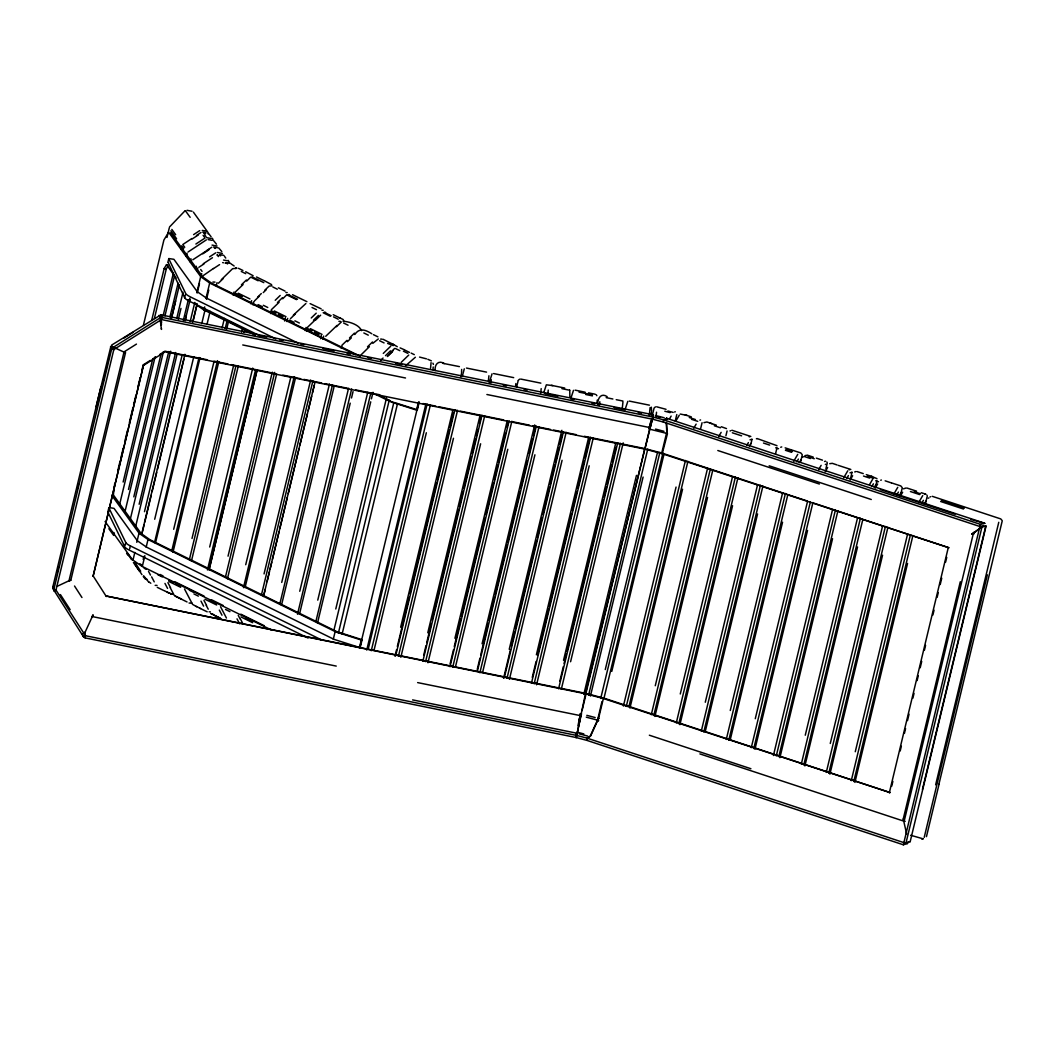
<?xml version="1.0" encoding="UTF-8"?>
<svg xmlns="http://www.w3.org/2000/svg" width="1055" height="1055" viewBox="0 0 1055 1055"><rect width="100%" height="100%" fill="white"/><g stroke="black" fill="none" stroke-linecap="round" stroke-linejoin="round"><path stroke-width="1.5" d="M112.872 346.976L113.808 349.587L55.981 590.035L53.818 589.587L52.842 586.923A4.642 1.095 -1.7 0 1 53.001 586.751L53.067 586.62A4.827 1.424 6.2 0 1 53.291 586.448M360.177 647.546L362.063 639.712L336.782 631.602L149.968 539.725L141.146 533.527L113.373 494.953L114.744 483.348M208.059 233.841L208.086 233.142M343.877 321.313L343.178 319.533L339.552 317.726M361.522 330.65C359.148 324.755 349.561 321.643 343.06 321.248M910.188 841.639L986.109 525.904L981.915 527.183L663.397 422.066L663.912 419.93L980.412 524.348L984.711 523.293M598.093 718.771L590.273 736.021L587.108 738.17L586.606 740.294L576.228 737.564L585.433 693.781L603.368 698.515L890.183 792.595L604.251 698.252L586.395 693.504L106.107 596.009L585.433 693.781M984.737 523.385L970.6 519.311M430.559 368.287L431.06 362.656M432.972 369.606L433.196 366.995M83.965 635.44L85.007 637.866L575.964 737.498L576.426 734.254M576.228 737.564L581.437 713.668M159.384 315.775L111.632 345.091L113.835 349.548L161.481 319.573L652.491 419.191L652.847 415.195M667.34 419.376A4.787 1.372 -72.2 0 0 666.615 418.36L663.648 419.85L663.133 421.987L652.768 419.244L653.533 415.169M656.065 416.91L656.527 412.228M461.536 372.56L461.668 369.435M488.913 375.765L488.425 380.539M651.568 411.12L651.317 407.151M160.531 316.5L160.927 314.865L653.111 414.747M461.061 376.741L461.378 373.655M490.931 382.807L491.248 379.708M515.578 386.051L515.829 383.572M540.714 393.264L541.189 388.622M547.769 394.702L548.244 390.06M569.871 397.062L569.74 390.31M597.011 402.575L597.262 400.096M599.517 404.843L599.833 401.744M622.305 408.245L622.938 402.061M649.3 415.301L650.091 407.56M651.093 415.301L651.41 412.215M650.434 426.708L652.201 419.956M235.832 268.682L235.858 267.706M576.294 733.581L576.162 735.322M908.184 841.705L907.392 843.552L903.357 844.791L586.857 740.373L587.371 738.249L590.563 736.1L597.803 720.222A2.532 0.87 -68.8 0 0 598.554 718.468L603.368 698.515M813.115 502.932L949.052 547.782L662.237 453.703L644.935 449.127L652.425 418.835M650.236 427.882L649.735 429.174L648.851 428.475L650.065 428.752M577.955 725.721L579.538 718.231M578.628 725.88L580.224 718.389M597.763 719.246L601.957 701.654M203.43 275.474L213.44 268.471M111.514 346.449L110.564 346.594L111.632 349.152L53.818 589.587M96.111 406.663L110.867 346.449M52.776 587.16L100.95 386.789M57.3 571.916L58.447 567.115M77.292 488.768L78.452 483.968M89.978 435.992L91.139 431.192M102.665 383.229L103.825 378.428M136.464 344.088L124.042 351.908L68.997 580.764L57.049 586.369M70.804 580.263L68.997 580.817L70.804 580.263L125.492 352.792L114.56 347.754M143.44 325.085L163.894 240.039L168.629 232.206L200.687 276.621A4.774 1.042 13.5 0 0 201.07 276.977L209.694 282.977A4.761 1.042 13.5 0 0 210.367 283.36L355.72 354.836M166.993 237.441L169.288 227.867M151.854 319.705L164.171 268.484L166.519 264.647L167.587 264.845M108.111 510.857L108.678 508.497M117.817 470.543L120.125 460.943M120.903 457.738L123.211 448.138M125.136 440.133L127.444 430.532M129.369 422.527L132.825 408.127M133.603 404.922L135.91 395.322M137.836 387.317L140.144 377.716M142.069 369.712L143.216 364.911M154.386 318.491L166.308 268.88L168.075 266.005M167.89 262.273L168.84 258.554L173.904 259.306L197.219 291.681L206.384 298.064L297.972 343.099M143.625 364.621L93.143 576.122L143.625 364.621L150.298 360.428M84.347 633.844L93.117 614.801L92.102 616.542L336.242 666.087M160.624 316.592L160.927 314.865M85.007 637.866L84.743 632.222M161.006 314.997L162.048 317.436L161.534 319.56L159.213 315.234M123.145 482.043L152.724 359.043M160.927 324.953L161.679 321.788M163.09 315.92L173.508 272.586M119.571 504.607L155.059 357.025M164.949 315.92L174.484 275.962M180.972 248.98L181.737 245.802M128.486 489.454L161.125 353.676M169.96 316.935L178.084 283.175M171.411 318.294L179.429 284.956M186.3 256.378L187.065 253.213M124.912 512.005L163.446 351.737M171.424 318.544L175.657 300.965M133.814 496.865L168.774 351.5M176.831 317.951L183.029 292.169M190.282 262.036L191.047 258.844M130.24 519.416L170.686 351.223M178.295 319.56L180.985 308.377M125.097 545.343L125.782 542.507L108.85 507.785M260.137 335.952L189.227 301.097A19.57 4.286 13.5 0 1 184.651 297.695L185.324 294.859M139.141 504.264L175.631 352.515M183.319 320.562L188.37 299.567M195.61 269.447L196.375 266.256M129.686 548.745L130.358 545.91A19.57 4.286 13.5 0 1 125.782 542.507M189.227 301.097L189.913 298.249M185.139 320.417L190.098 299.778M196.969 271.201L197.733 268.023M135.567 526.827L177.161 353.86M185.166 320.575L186.313 315.775M136.794 542.349L139.009 533.131L112.094 495.771M196.85 292.578L200.687 276.621M144.482 511.675L182.251 354.586M190.19 321.577L194.793 302.416M200.938 276.858L201.716 273.654M271.491 630.02L142.293 566.495A4.774 1.042 13.5 0 1 141.621 566.1L132.996 560.1L134.842 552.424M197.232 292.934L199.474 283.624M141.673 534.133L184.928 354.282M192.511 322.725L197.061 303.8M142.465 531.707L144.047 525.166M144.759 522.185L151.247 495.204M152.105 491.656L156.707 472.508M157.472 469.317L183.939 359.214M193.157 320.918L196.652 306.372M143.216 559.453L143.955 556.381M146.17 547.176L148.017 539.501L139.392 533.487A4.761 1.042 13.5 0 1 139.009 533.131M206.002 298.328L209.694 282.977M142.293 566.495L144.878 555.748M255.35 335.239L203.971 309.972L204.71 306.9M206.529 299.33L208.771 290.019M154.703 519.258L193.777 356.761M201.742 323.634L205.158 309.432M154.597 542.296L199.039 357.5M207.017 324.281L210.143 311.304M216.262 285.826L217.04 282.621M155.388 543.365L200.028 357.711M173.679 529.294L214.125 361.087M222.078 328.013L224.385 318.425M171.807 550.67L217.501 360.639M225.163 328.725L227.128 320.588M233.221 295.215L233.999 292.024M172.994 552.227L218.82 361.654M226.601 329.437L228.566 321.274M192.01 538.472L233.669 365.241M241.635 332.074L242.452 328.685M189.359 559.691L235.977 365.808M244.008 332.431L244.773 329.252M250.879 303.84L251.644 300.649M191.417 561.075L238.338 365.9M253.042 304.948L253.807 301.756M209.694 547.004L252.725 368.09M207.439 569.964L255.521 370.028M209.022 569.937L257.169 369.685M209.167 569.436L256.932 370.78M270.687 313.586L271.465 310.381M228.038 556.183L272.282 372.191M284.586 320.971L285.351 317.792M225.374 577.402L274.669 372.389M286.894 321.551L287.672 318.359M227.432 578.786L276.647 374.09M245.723 564.715L290.745 377.466M243.468 587.675L294.213 376.635M305.264 330.637L306.042 327.446M245.037 587.648L295.637 377.36M306.715 331.296L307.48 328.092M264.053 573.894L310.671 379.998M320.601 338.708L321.379 335.503M261.403 595.112L312.926 380.815M322.922 339.262L323.687 336.07M263.46 596.497L314.205 385.457M263.658 595.838L265.227 589.297M267.086 581.556L269.447 571.744M270.146 568.856L271.755 562.17M272.427 559.335L279.034 531.852M279.812 528.661L287.316 497.446M288.252 493.555L298.987 448.876M299.897 445.091L307.427 413.771M308.205 410.58L311.647 396.218M312.491 392.724L315.102 381.857M281.738 582.426L329.437 384.073M279.865 603.803L332.523 384.824M341.293 348.348L342.057 345.156L347.016 340.343M281.461 605.359L333.934 387.291M299.752 591.275L348.585 388.174M297.497 614.247L351.671 388.913M299.475 614.208L350.22 403.168M351.513 397.972L353.043 391.59M317.766 600.137L367.747 392.262M315.88 621.514L370.832 393.014M317.489 623.07L368.235 412.017M368.366 411.621L370.727 401.836M371.439 398.856L373.008 392.315M335.78 608.986L386.512 397.946M333.894 630.363L389.216 400.28M333.301 639.238L335.147 631.563L148.689 539.883A4.774 1.042 13.5 0 1 148.017 539.501M338.378 633.158L393.845 402.469M342.097 634.161L397.419 404.078M359.386 647.836L361.272 640.003L362.063 639.712M372.811 392.988L390.429 401.652A4.774 1.042 13.5 0 0 392.236 402.364L416.54 410.092L418.426 402.272M359.65 648.284L418.795 402.324M416.54 410.092L417.345 409.802L419.217 401.981M366.731 650.051L425.798 404.368M368.221 649.128L427.143 404.065M435.174 370.595C434.396 364.674 438.498 359.715 444.287 363.579M371.268 650.737L430.414 404.79M374.063 650.157L426.339 432.761M400.636 627.25L452.912 409.868M394.992 656.223L396.575 649.643M397.339 646.451L409.142 597.354M410.039 593.609L436.599 483.15M437.456 479.603L443.957 452.555M444.683 449.536L449.311 430.269M450.076 427.117L453.531 412.742M462.341 376.055L464.292 368.854M395.704 655.696L454.85 409.749M398.421 656.25L457.567 410.303M400.834 657.252L453.479 438.273M427.789 632.763L480.065 415.367M423.714 655.155L426.022 645.555M426.721 642.64L431.324 623.545M432.181 619.931L458.74 509.473M459.518 506.268L463.079 491.472M463.844 488.294L471.453 456.644M472.218 453.439L475.7 438.959M476.451 435.834L477.994 429.411M479.524 423.042L481.054 416.659M489.098 383.163L492.052 373.813M422.857 661.208L481.99 415.261M425.6 661.656L484.707 415.802M427.974 662.764L480.632 443.786M454.929 638.275L507.204 420.879M450.089 663.872L453.492 649.735M454.257 646.557L460.877 619.034M461.523 616.318L485.129 518.176M486.012 514.484L493.595 482.966M494.36 479.761L497.868 465.163M498.593 462.156L505.53 433.328M507.059 426.959L508.207 422.185M516.607 387.119L518.137 380.75M449.997 666.72L509.143 420.76M452.714 667.274L511.86 421.314M455.509 666.681L507.785 449.285M482.082 643.787L534.7 424.928M477.242 669.371L479.933 658.175M480.711 654.97L488.294 623.426M489.058 620.248L494.558 597.328M495.177 594.783L507.27 544.499M507.798 542.27L520.049 491.353M520.735 488.465L527.315 461.114M529.201 453.254L532.67 438.84M533.434 435.649L535.742 426.075M543.773 392.579L546.345 384.824L552.873 385.616M477.533 670.637L536.283 426.273M479.867 672.774L539 426.827M482.649 672.193L534.925 454.797M509.235 649.287L561.88 430.308M503.578 678.26L510.462 649.616M511.319 646.069L514.787 631.655M515.552 628.464L536.718 540.411M537.496 537.206L542.112 517.992M542.982 514.365L549.484 487.318M550.196 484.377L554.851 465.031M555.589 461.958L559.058 447.531M559.823 444.353L562.117 434.779M570.926 398.091L573.498 390.337M504.29 677.732L563.436 431.785M507.007 678.286L566.153 432.339M509.42 679.288L562.078 460.31M536.375 654.799L588.65 437.403M532.261 677.402L536.085 661.498M537.694 654.773L548.706 608.986M549.246 606.757L561.326 556.473M561.708 554.877L571.665 513.508M572.338 510.699L576.953 491.485M577.731 488.28L581.226 473.735M581.964 470.675L584.285 460.995M585.037 457.87L586.58 451.448M586.962 449.865L589.653 438.695M597.684 405.199C597.341 399.357 600.427 392.196 607.166 396.627M531.443 683.244L590.589 437.298M534.16 683.798L593.292 437.838M536.573 684.787L589.218 465.809M563.528 660.311L615.79 442.915M559.783 681.319L563.304 666.694M564.069 663.49L566.377 653.889M567.049 651.093L599.108 517.807M599.873 514.603L603.407 499.925M604.106 496.997L606.467 487.199M607.179 484.192L611.808 464.978M612.573 461.774L614.115 455.364M614.498 453.782L616.028 447.399M625.193 409.155L627.831 401.348M558.596 688.757L617.729 442.797M561.3 689.311L620.446 443.351M570.584 661.736L623.202 442.889M583.811 694.375L636.455 475.396M578.958 720.446L580.514 714.024M585.881 691.671L652.161 418.769M649.366 427.539L650.895 421.169M652.425 414.813L654.087 408.061L655.445 406.861M585.736 694.269L644.882 448.309M582.07 710.556L586.066 693.939M575.964 737.498L576.953 733.251M588.598 695.166L647.744 449.206M590.444 696.023L643.102 477.045M605.267 669.569L657.542 452.173M666.219 420.009L666.602 418.413M600.73 698.37L659.876 452.41M661.617 453.531L666.8 432.049L666.246 422.488M662.237 453.703L667.472 433.631M604.172 697.434L662.922 453.07M611.781 671.389L664.043 453.993M675.253 420.958L676.796 414.562M623.413 706.046L676.057 487.067M626.288 706.454L685.433 460.494M629.176 705.69L687.926 461.325M629.941 708.063L682.559 489.217M700.52 429.134L702.063 422.725M655.274 685.737L707.549 468.341M651.291 714.697L710.424 468.737M653.784 715.514L712.547 471.15M654.904 716.437L707.562 497.459M725.906 435.781L727.066 430.981M680.277 693.979L732.552 476.596M676.281 722.939L735.427 476.992M678.787 723.77L737.92 477.81M679.908 724.693L732.566 505.714M750.909 444.023L752.057 439.223M705.281 702.234L757.543 484.838M701.285 731.194L760.431 485.234M703.79 732.012L762.923 486.065M705.294 731.352L757.556 513.956M775.517 453.874L777.06 447.478M730.271 710.477L782.546 493.081M726.288 739.436L785.421 493.489M728.781 740.267L787.544 495.903M730.284 739.595L782.559 522.212M800.521 462.13L802.064 455.72M755.275 718.719L807.55 501.336M751.279 747.692L810.425 501.732M753.784 748.509L812.93 502.562M754.932 749.301L807.563 530.454M825.907 468.776L827.054 463.963M773.407 755.538L832.54 509.578M776.282 755.934L835.428 509.974M778.814 756.646L837.921 510.805M779.909 757.675L832.553 538.696M850.515 478.614L852.058 472.218M805.268 735.216L857.544 517.834M801.286 764.176L860.418 518.229M803.778 765.007L862.542 520.643M804.899 765.93L857.557 546.952M875.901 485.26L877.061 480.46M830.272 743.472L882.547 526.076M826.276 772.431L885.422 526.471M828.782 773.249L887.928 527.302M829.903 774.172L882.56 555.194M900.904 493.516L902.051 488.716M855.275 751.714L907.537 534.318M851.279 780.674L910.425 534.727M853.785 781.504L912.918 535.544M854.906 782.428L907.551 563.449M925.512 503.367L927.055 496.958M889.312 792.846L948.168 548.046M891.726 786.186L892.873 781.386M900.192 750.989L901.339 746.188M904.425 733.383L905.572 728.583M907.498 720.591L909.041 714.182M912.878 698.186L914.039 693.386M917.112 680.581L918.272 675.78M920.197 667.789L921.727 661.38M924.431 650.183L925.578 645.383M932.897 614.986L934.044 610.186M937.117 597.381L938.277 592.58M940.203 584.576L941.746 578.18M945.583 562.183L946.744 557.383M906.654 834.017L903.251 818.983L960.301 581.727M981.084 527.553L973.409 533.237L904.148 821.252L699.9 753.903M903.357 844.791L980.412 524.348M587.371 738.249L905.915 843.288L981.915 527.183M907.195 843.644L907.366 842.932M922.426 789.47L985.766 526.049M935.64 784.841L998.769 522.291M924.22 837.367L987.361 574.817M938.91 784.247L1002.039 521.698M926.461 836.641L939.082 784.129M597.987 719.22L597.526 720.961M576.94 733.739L576.439 735.388L85.508 635.743M581.49 713.905L580.949 715.686M649.854 425.64L651.515 419.798M910.175 841.719L905.915 843.288M676.044 420.76L679.249 415.261M693.742 428.251L696.142 424.11M718.745 436.493L721.145 432.365M746.795 445.342L748.404 442.586M749.301 446.173L750.909 443.417M793.742 461.233L797.751 454.349M796.802 461.839L798.398 459.083M799.294 462.657L800.903 459.914M818.733 469.488L821.146 465.347M825.234 471.625L827.648 467.497M843.736 477.73L847.745 470.847M846.796 478.337L848.405 475.581M850.238 479.88L852.638 475.739M869.531 484.601L872.749 479.089M871.799 486.579L873.395 483.823M874.292 487.41L875.901 484.654M875.228 488.122L877.641 483.994M893.73 494.228L897.739 487.344M896.79 494.835L898.398 492.078M899.295 495.652L900.904 492.896M900.232 496.364L902.645 492.237M918.734 502.47L922.743 495.586M921.793 503.077L923.402 500.321M924.299 503.908L925.894 501.151M669.516 418.861L671.151 416.092M361.272 354.665L369.369 346.699M518.295 380.301L519.614 379.141M170.646 232.733L202.824 277.003L211.725 283.254L360.296 356.313M649.735 429.174L666.589 433.368M598.132 718.073L599.016 718.336M983.853 525.496L979.897 526.485M972.288 534.107L973.554 532.815A5.539 1.015 -46 0 0 974.029 532.142M184.942 210.855L169.499 227.01M264.779 290.204L269.117 286.063L271.979 285.852M354.823 334.488C359.702 327.024 366.23 330.307 371.795 333.749M372.837 343.337L378.323 338.932M390.851 352.199L394.636 348.44M246.699 281.078L250.536 277.28M282.714 298.789L286.564 294.991M221.313 279.707L232.535 268.748L236.913 268.168M218.425 283.228L223.396 278.415M241.437 284.81L246.408 279.997M243.085 284.573L235.331 292.011M257.591 297.18L261.31 293.567M254.453 300.939L259.411 296.125M263.236 292.617L266.216 289.743M275.223 300.279L280.182 295.466M277.465 302.521L282.423 297.708M279.1 302.284L271.346 309.722M293.343 315.129L305.884 303.524M290.468 318.65L295.44 313.836M311.238 317.99L316.21 313.177M313.48 320.232L318.452 315.419M315.129 319.995L307.374 327.432M315.564 320.113L320.641 315.194M337.072 325.388L325.705 336.308M336.413 326.733L341.385 321.933M349.508 337.943L354.467 333.129M347.385 341.701L351.355 337.851M367.509 346.792L372.481 341.991M383.281 353.412L390.732 346.198M380.565 360.454L383.044 358.054M385.523 355.654L390.495 350.84M387.963 355.706L392.935 350.906M387.33 356.537L392.289 351.724M401.296 362.261L408.747 355.047M192.801 259.781L208.719 249.362M405.278 366.019L415.367 357.249M981.058 527.5L971.708 534.278L973.409 533.237M196.467 235.502L201.043 232.456M206.371 239.854L188.093 251.974M207.136 250.312L211.699 247.266M193.606 234.632L199.725 230.623M182.752 244.562L191.878 238.509M192.129 238.997L198.248 235.001M195.874 244.035L205.052 238.021M202.797 253.82L208.916 249.811M209.602 256.853L215.721 252.844M203.285 263.737L212.464 257.723M198.947 267.231L204.05 263.895M213.453 268.629L219.572 264.62M124.028 338.009L133.194 332.246M112.661 347.728L160.307 317.753M152.962 358.753L155.626 357.078M159.635 354.559L164.962 351.196L206.965 359.715M143.862 365.188L165.213 351.75L644.935 449.127M54.095 591.275L55.994 590.088L85.468 635.703L83.569 636.904L53.053 588.848A4.761 1.187 -22.8 0 1 53.225 588.294M212.899 282.067L214.983 282.094M903.449 488.834L905.994 488.017M856.001 471.532L854.721 471.941M112.753 347.055L113.835 349.548M923.033 838.791L910.663 835.257M674.593 411.978L675.306 411.767M680.238 414.048L687.003 415.419M699.887 420.141L700.573 419.943M730.02 430.941L730.706 430.743M749.208 436.849L749.894 436.638M750.013 439.829L750.685 439.632M751.028 439.526L751.714 439.328M756.382 438.788L757.068 438.577M775.689 447.874L776.375 447.676M780.7 447.241L781.729 446.924M777.852 448.81L778.537 448.599M805.018 455.681L806.046 455.378M802.499 457.158L803.185 456.947M824.548 461.483L825.577 461.18M825.353 464.477L826.025 464.266M829.731 463.686L832.276 463.33L836.997 464.912M849.196 469.831L849.882 469.633M850 472.825L850.686 472.627M851.029 472.521L851.715 472.31M875.69 480.869L876.375 480.671M880.701 480.223L881.387 480.025M877.839 481.792L878.525 481.594M924.879 494.373L925.565 494.175M930.009 496.918L930.695 496.72M928.189 498.184L928.875 497.986M703.949 422.646L706.903 422L711.993 423.675M972.578 534.015L974.266 533.711M168.299 262.774L184.651 297.695M419.547 357.078L426.444 358.832M172.73 594.202L167.244 592.251M285.905 292.512L287.184 292.552M288.134 294.582L289.611 294.622M321.92 310.223L323.199 310.262M325.626 312.333L324.149 312.293L331.178 315.748M338.906 321.327L340.369 321.366M380.631 339.09L381.91 339.13M393.317 345.631L387.607 343.416M155.177 585.367L157.05 585.406M192.036 603.236L189.069 603.038M209.114 611.834L210.393 611.86M211.356 613.904L212.82 613.944M400.096 347.886L404.487 349.812M109.43 507.587L114.019 508.365L137.335 540.753L146.487 547.136L334.105 639.383L359.214 647.374M905.164 821.383L904.148 821.252L903.251 818.983M147.397 579.512L145.287 579.01L143.256 576.492M187.025 210.327L192.036 211.237M202.23 230.425L203.892 230.729M204.723 230.874L206.398 231.19M202.771 232.192L206.107 232.812M203.813 233.445L205.474 233.748M206.727 237.678L210.894 238.443M208.112 239.604L212.279 240.369M212.055 245.09L213.717 245.393M214.561 245.538L217.066 246M213.44 247.015L217.607 247.767M214.468 248.268L215.312 248.413M217.383 252.488L222.394 253.411M219.611 254.572L223.779 255.336M217.304 255.218L218.134 255.363M219.809 255.666L220.64 255.824M223.555 260.058L226.891 260.664M227.168 262.392L228.803 262.682M222.631 262.616L223.475 262.774M225.137 263.077L225.968 263.236M164.171 268.484L166.308 268.88M201.756 276.819L202.824 277.003M195.36 303.418L196.639 303.8M112.305 494.755L113.373 494.953M459.4 366.613L442.744 363.289M486.553 372.125L466.455 368.05M513.693 377.637L493.608 373.549M540.846 383.136L520.748 379.062M649.432 405.173L629.334 401.098M551.33 385.326L564.728 388.042M575.133 390.152L585.169 392.196M588.519 392.869L595.218 394.227M561.933 388.662L568.632 390.02M579.037 392.13L592.422 394.847M606.177 397.643L612.876 399.001M616.226 399.674L622.925 401.032M585.749 394.504L592.448 395.862M258.739 335.45L266.783 337.086M279.641 339.697L282.859 340.356M300.556 343.943L303.774 344.589M323.067 348.506L334.33 350.801M347.187 353.412L350.405 354.058M368.103 357.645L371.32 358.304M395.44 363.197L401.876 364.502M503.195 385.062L506.413 385.721M524.098 389.308L527.315 389.954M545.013 393.555L557.884 396.166M570.742 398.777L573.96 399.423M591.657 403.01L594.875 403.669M614.168 407.586L625.43 409.868M638.288 412.479L641.506 413.125M162.048 317.436L653.005 417.055M242.756 344.959L405.516 377.993M486.896 394.504L649.669 427.539M215.035 361.364L227.959 363.975M231.19 364.634L274.801 373.483M282.872 375.118L300.649 378.732M303.88 379.391L321.643 382.991M324.874 383.651L347.477 388.24M355.561 389.875L373.325 393.475M376.556 394.135L379.787 394.794M422.923 403.551L435.834 406.162M439.065 406.821L456.815 410.421M460.046 411.081L503.631 419.916M511.701 421.565L529.452 425.165M532.683 425.811L550.433 429.425M553.664 430.071L576.267 434.66M584.338 436.295L644.051 448.415M111.632 349.152L113.808 349.587M417.635 682.598L580.395 715.62M412.611 699.9L576.676 733.185M207.189 611.808L199.936 608.313M146.289 569.384L144.1 568.17M581.279 713.879L580.567 713.589M731.893 430.242L750.817 436.454M666.061 409.314L656.698 406.808M667.855 411.002L673.182 412.4M664.821 411.226L670.136 412.624M655.63 415.512L664.202 417.767M657.885 416.738L660.1 417.332M653.282 417.121L663.648 419.85M655.564 429.082L663.991 431.31M646.781 449.1L660.443 452.7M586.831 715.343L595.178 717.545M586.29 717.176L597.539 720.143M577.164 732.157L583.811 733.911M579.09 733.818L587.661 736.073M576.742 735.427L587.108 738.17M310.117 303.616L321.102 308.812M661.96 453.096L806.864 500.874M427.842 359.307L431.35 360.85M394.544 402.548L417.345 409.802M361.272 640.003L336.954 632.275A4.774 1.042 13.5 0 1 335.147 631.563M871.245 476.214L876.969 478.654M921.239 492.711L925.776 494.175M721.251 426.721L726.499 428.594M850.818 469.449L838.237 465.361M685.157 414.852L691.328 416.883M710.16 423.108L716.319 425.139M785.157 447.848L791.316 449.878M791.619 449.944L800.785 452.938L802.275 454.718M807.075 455.074L813.234 457.105M816.319 458.121L822.491 460.165M857.069 471.572L863.241 473.603M866.313 474.618L872.485 476.662M885.158 480.829L891.317 482.874M891.62 482.926L900.785 485.92L902.276 487.7M907.063 488.069L916.61 491.182M689.271 417.503L695.443 419.534M714.275 425.745L720.433 427.776M786.186 449.47L792.345 451.514M808.104 456.71L814.262 458.74M867.355 476.253L873.514 478.284M914.263 491.722L920.435 493.766M941.429 500.69L964.257 508.22M691.579 419.323L697.751 421.354M732.328 432.774L741.586 435.821M763.49 443.047L769.662 445.091M785.408 450.287L791.58 452.318M804.24 456.499L810.411 458.529M863.491 476.042L869.663 478.073M910.412 491.525L919.657 494.571M940.651 501.494L963.479 509.024M666.892 418.373L984.566 523.175M880.411 489.546L955.052 514.181M769.174 465.809L871.272 499.503M717.809 450.511L819.366 484.021M649.352 735.216L750.909 768.726M932.29 496.325L1000.76 518.915L1002.25 520.695M213.651 240.685L216.446 244.153M393.027 402.074L392.064 401.691M757.279 438.59L776.968 445.672M124.002 351.948L125.492 352.792M196.599 606.678L192.564 604.383L184.533 589.02M306.9 301.664L292.552 294.701M393.133 344.233L397.273 346.699M256.523 276.99L263.552 280.445M264.001 280.577L271.623 284.639M333.248 314.707L340.277 318.162M411.147 353.095L414.299 354.638M238.47 268.3L242.914 270.489M245.723 271.755L253.108 275.698M278.415 287.83L285.074 291.101M373.43 334.659L377.875 336.835M393.66 344.603L383.031 339.262M405.001 350.181L409.446 352.37M241.292 271.478L245.736 273.667M272.876 287L277.32 289.189M403.392 351.183L407.837 353.359M252.119 276.872L263.816 282.635M290.481 295.743L297.497 299.185M333.525 316.896L338.207 319.203M251.13 277.32L258.159 280.775M287.145 295.031L296.521 299.633M312.029 307.493L316.474 309.682M323.173 312.742L330.189 316.197M343.6 323.015L348.045 325.204M363.843 332.971L368.274 335.147M379.629 340.725L384.073 342.915M395.414 348.493L399.858 350.682M263.328 305.304L267.772 307.493M294.912 320.826L299.356 323.015M238.259 293.211L249.969 298.961M274.287 310.922L285.984 316.671M310.302 328.632L322.012 334.382M235.291 293.171L242.307 296.626M271.306 310.882L275.988 313.19M278.335 314.337L283.017 316.645M307.335 328.593L312.016 330.901M314.35 332.048L319.032 334.356M258.053 304.618L262.484 306.794M289.624 320.14L294.068 322.329M275.922 338.958L190.256 296.837A19.57 4.286 13.5 0 1 185.667 293.435L168.747 258.726M207.083 310.737L218.82 316.513M230.57 322.289L237.916 325.903M380.327 395.928L390.601 400.979M130.358 545.91L320.918 639.607M308.086 638.051L129.343 550.156A19.57 4.286 13.5 0 1 124.754 546.767L107.834 512.044M160.083 574.474L163.011 575.925M174.761 581.701L204.129 596.128M211.462 599.741L223.212 605.517M240.83 614.181L264.317 625.734M157.788 574.711L162.233 576.887M189.373 590.233L193.817 592.422M168.84 580.395L173.521 582.69M175.869 583.837L180.55 586.145M209.549 600.4L216.578 603.856M245.564 618.111L252.593 621.566M168.932 581.529L180.642 587.279M193.935 593.939L198.38 596.128M204.96 599.24L216.657 604.99M225.506 609.46L229.95 611.649M240.975 616.951L252.686 622.701M157.261 587.345L163.907 590.602M164.514 590.8L168.958 592.976M174.576 595.706L181.605 599.161M196.098 606.322L200.542 608.511M210.591 613.417L219.954 618.019M175.328 596.194L187.038 601.943M213.69 615.052L220.719 618.507M218.741 247.965L221.787 251.565M229.608 262.827L231.124 263.882M231.889 264.423L234.17 266.005M225.678 262.603L227.577 263.921M139.88 563.752L142.346 565.467M148.9 581.925L150.799 583.244M148.636 581.978L143.651 575.819M208.481 233.353L211.119 236.755M596.233 394.741L596.84 395.678M193.395 212.134L207.756 232.087M212.108 238.127L213.097 239.485M228.104 260.348L229.093 261.706M224.438 256.246L225.757 258.066M228.698 262.418L229.357 263.328M204.749 234.935L206.068 236.768M185.364 210.67L190.151 217.317M203.088 235.291L204.393 237.111M217.106 254.769L218.425 256.589M171.859 229.423L175.657 234.711M183.412 245.472L184.731 247.305M200.727 269.526L202.046 271.359M170.87 230.821L176.581 238.746M182.423 246.87L183.741 248.69M166.519 264.647L176.066 277.913M113.742 532.498L114.402 533.408M105.091 521.526L132.64 559.981M128.631 555.167L129.29 556.091M108.876 528.74L113.676 535.386M126.6 553.361L127.919 555.181M139.247 570.913L133.418 562.526M141.95 574.672L134.987 564.135M826.856 461.998L827.278 462.96M134.829 562.196L140.711 571.283M127.774 553.822L131.532 559.625M92.906 575.568L106.344 596.563M74.523 586.013L81.96 597.526M60.412 594.585L70.131 609.632M174.194 595.284L170.211 587.661M240.619 619.325L242.571 623.07M238.245 615.382L240.25 619.245M237.006 618.837L239.604 623.835M226.429 618.032L220.548 606.731M219.321 610.106L221.985 615.21M203.945 600.361L206.543 605.359M206.226 605.372L208.231 609.197M200.978 601.126L203.589 606.124M167.916 582.65L170.528 587.648M164.962 583.415L167.56 588.413M151.63 576.861L154.241 581.859M148.504 571.309L150.483 575.094M432.906 363.184L433.434 364.397M83.569 636.904L82.527 634.477A4.787 1.477 -38.4 0 1 82.58 633.554M569.595 389.981L569.7 390.165M926.963 495.151L927.266 495.956M160.386 317.463L161.534 319.56C158.382 309.972 162.167 334.461 161.375 328.448M161.164 321.841L161.428 324.98M666.509 422.554L667.063 432.128A2.532 0.963 -73.7 0 1 667.05 433.75M579.894 715.963A4.774 0.804 -79.8 0 1 580.276 713.602M598.647 720.354A4.774 1.635 -70.2 0 1 598.264 721.132M666.364 418.255A4.787 0.725 -76.9 0 1 666.654 419.336M648.878 428.515A4.774 0.791 -77.1 0 1 649.102 427.697M649.352 426.932A4.774 0.791 -77.1 0 1 649.854 425.719M203.971 309.972A4.761 1.042 13.5 0 1 203.299 309.59L194.674 303.576A4.774 1.042 13.5 0 1 194.291 303.233M132.996 560.1A4.761 1.042 13.5 0 1 132.6 559.743M922.782 838.883L922.03 838.923L922.782 838.883M310.434 303.682L310.434 303.682M171.49 594.15L170.778 593.991L171.49 594.15"/></g></svg>
